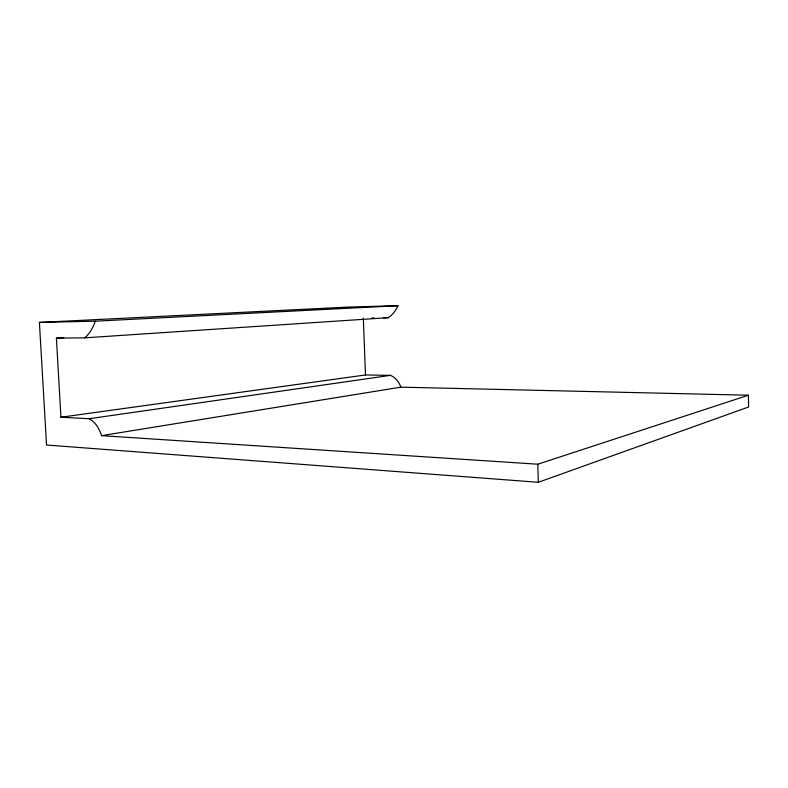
<?xml version="1.0" encoding="UTF-8"?>
<svg xmlns="http://www.w3.org/2000/svg" width="788" height="788" viewBox="0 0 788 788"><rect width="100%" height="100%" fill="white"/><g stroke="black" fill="none" stroke-linecap="round" stroke-linejoin="round"><path stroke-width="1.18" d="M56.401 338.111L84.71 337.845L388.356 317.663A29.727 24.123 87.8 0 0 397.95 305.705L348.532 307.064L39.4 322.42L46.551 445.023L538.303 482.295L748.6 406.992L748.433 395.212L400.865 387.154L101.514 435.656A26.703 17.503 81.1 0 0 89.202 418.724L60.932 417.226L56.401 338.111L63.769 337.628M101.514 435.656L537.81 464.211L748.433 395.212M89.202 418.724L390.454 375.364A19.06 15.494 80.6 0 1 400.865 387.154M60.932 417.226L365.484 374.96L390.454 375.364M39.4 322.42L95.24 321.189L397.95 305.705M371.67 317.997L374.054 317.948M383.589 317.761L388.356 317.663M363.337 318.165L365.484 374.96M537.81 464.211L538.303 482.295M95.24 321.189A41.715 27.294 86 0 1 84.71 337.845"/></g></svg>
